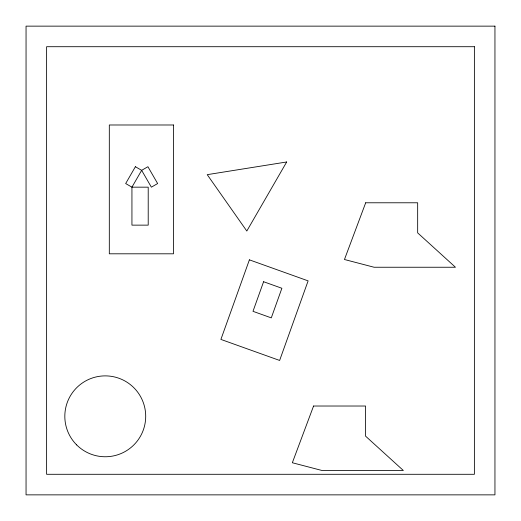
<?xml version="1.0" encoding="UTF-8"?>
<svg xmlns="http://www.w3.org/2000/svg" width="521" height="521" viewBox="0 0 521 521"><rect width="100%" height="100%" fill="white"/><g stroke="black" fill="none" stroke-linecap="round" stroke-linejoin="round"><path stroke-width="0.78" d="M249.396 259.842L220.904 339.418L279.627 360.447L308.119 280.871L249.396 259.842M263.593 281.718L252.991 311.324L271.285 317.875L281.887 288.269L263.593 281.718M365.69 202.78L344.459 259.504L374.098 267.247L455.458 267.247L417.666 232.88L417.666 202.78L365.69 202.78M313.57 406.022L292.34 462.746L321.978 470.489L403.339 470.489L365.553 436.129L365.553 406.022L313.57 406.022M135.388 166.72L125.672 183.548L131.937 187.169L148.211 187.169L148.211 225.137L131.937 225.137L131.937 187.169L141.653 170.334L147.918 166.72L157.635 183.548L151.37 187.169L141.653 170.334L135.388 166.72M286.68 161.979L246.811 231.031L207.228 174.659L286.68 161.979M494.95 26.141L26.05 26.141L26.05 494.859L494.95 494.859L494.95 26.141M474.384 46.708L46.616 46.708L46.616 474.292L474.384 474.292L474.384 46.708M173.493 124.988L109.312 124.988L109.312 253.805L173.493 253.805L173.493 124.988M76.665 444.914A40.443 40.443 0 0 0 144.324 426.784A40.443 40.443 0 0 0 94.796 377.256A40.443 40.443 0 0 0 76.665 444.914"/></g></svg>
